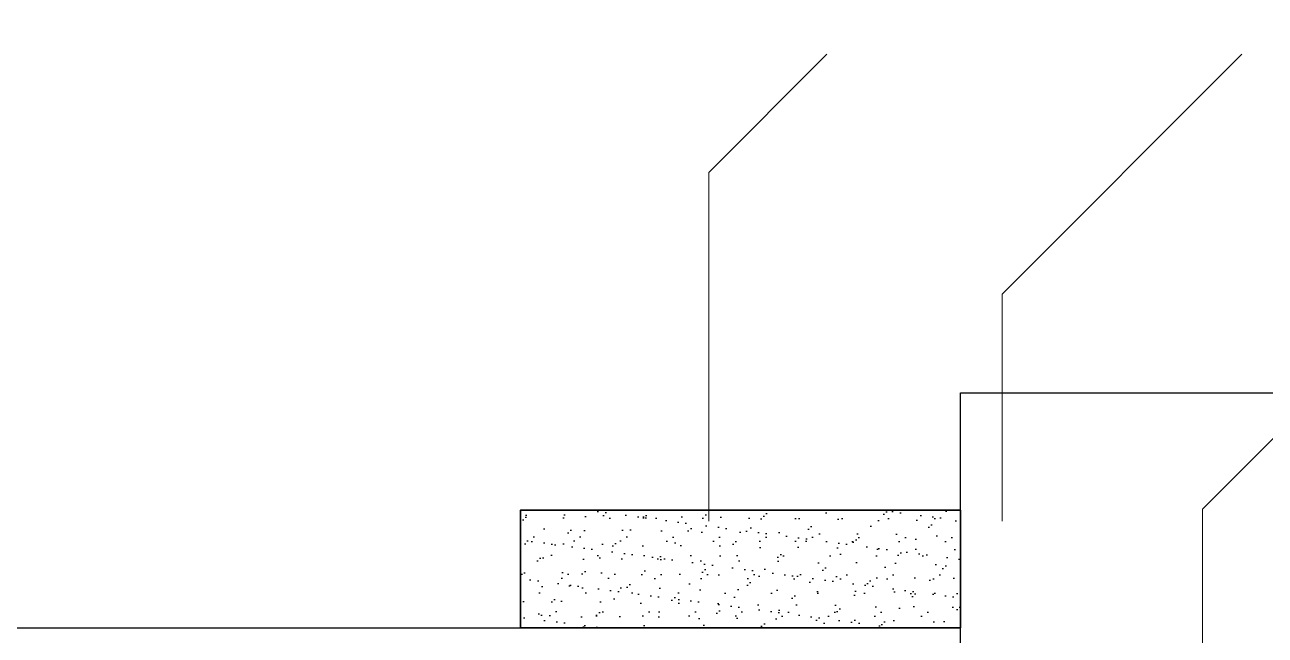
# Model space of a CAD drawing. Header units: millimetres. Extents: x 14753 to 45183, y 5640 to 19518.
# Drawn here: x 41337.2 to 41432.3, y 18291.2 to 18338 of the extents above; entities that cross this region are included whole.
import ezdxf

# ---------------------------------------------------------------- set-up
doc = ezdxf.new("R2010")
doc.units = ezdxf.units.MM
doc.linetypes.add('DASHDOT2', pattern=[0.5, 0.25, -0.125, 0, -0.125])
doc.linetypes.add('HIDDEN', pattern=[0.375, 0.25, -0.125])
for name, color, linetype in [('5', 5, 'HIDDEN'), ('pencere', 2, 'Continuous'), ('SIVA', 8, 'Continuous'), ('tarama', 253, 'Continuous')]:
    doc.layers.add(name, color=color, linetype=linetype)
doc.layers.add('söve', color=126, linetype='Continuous', lineweight=35)
doc.layers.add('YAZI', color=1, linetype='Continuous', lineweight=0)

# ---------------------------------------------------------------- blocks, each defined once
blk = doc.blocks.new('A$C1A495F32')
at = {"layer": 'tarama'}
h = blk.add_hatch(dxfattribs=at)
h.set_pattern_fill('AR-SAND', color=256, scale=0.0002, style=0)
h.set_pattern_definition([(142.5, (2.0625, 4.0625), (0.0008, 0.0244707), [0, -0.019304, 0, -0.02159, 0, -0.0206375]), (172.5, (2.0625, 4.0625), (-0.0224762, 0.0358413), [0, -0.010414, 0, -0.017399, 0, -0.0066675]), (212.5, (2.07812, 4.0625), (-0.0395496, 7.19e-05), [0, -0.00635, 0, -0.02286, 0, -0.029845]), (222.5, (2.07812, 4.0625), (-0.0381778, 0.0111465), [0, -0.003175, 0, -0.014986, 0, -0.017145])])
h.paths.add_polyline_path([(2.0625, 4.1625), (1.6875, 4.1625), (1.6875, 4.0625), (2.0625, 4.0625)])
at = {"layer": 'pencere', "linetype": 'Continuous'}
blk.add_lwpolyline([(2.0625, 4.0625), (2.0625, 4.2625), (5.4375, 4.2625), (5.4375, 4.0625)], dxfattribs=at)
at = {"layer": 'SIVA'}
blk.add_line((2.0625, 3.8), (2.0625, 4.0625), dxfattribs=at)
at = {"layer": 'SIVA', "ltscale": 10}
blk.add_lwpolyline([(0.013, 4.0625), (2.0625, 4.0625)], dxfattribs=at)
at = {"layer": 'söve', "color": 34}
blk.add_lwpolyline([(2.0625, 4.1625), (1.6875, 4.1625), (1.6875, 4.0625), (2.0625, 4.0625)], close=True, dxfattribs=at)
at = {"layer": 'tarama', "linetype": 'DASHDOT2', "ltscale": 50}
blk.add_circle((3.75, 3.75), 3.75, dxfattribs=at)
at = {"layer": 'YAZI', "linetype": 'Continuous'}
for points in [[(1.8479, 4.1532), (1.8479, 4.4501), (1.9485, 4.5507)], [(2.0979, 4.1532), (2.0979, 4.3465), (2.302, 4.5507)], [(2.2685, 3.8088), (2.2685, 4.1636), (2.6556, 4.5507)]]:
    blk.add_lwpolyline(points, dxfattribs=at)

msp = doc.modelspace()

# ---------------------------------------------------------------- block references
at = {"layer": '5', "color": 8, "linetype": 'ByBlock', "xscale": 90.00000000014552, "yscale": 90.00000000014552, "zscale": 90.00000000014552}
msp.add_blockref('A$C1A495F32', (41223.326, 17926.161, -574.204), dxfattribs=at)

doc.saveas('drawing.dxf')
